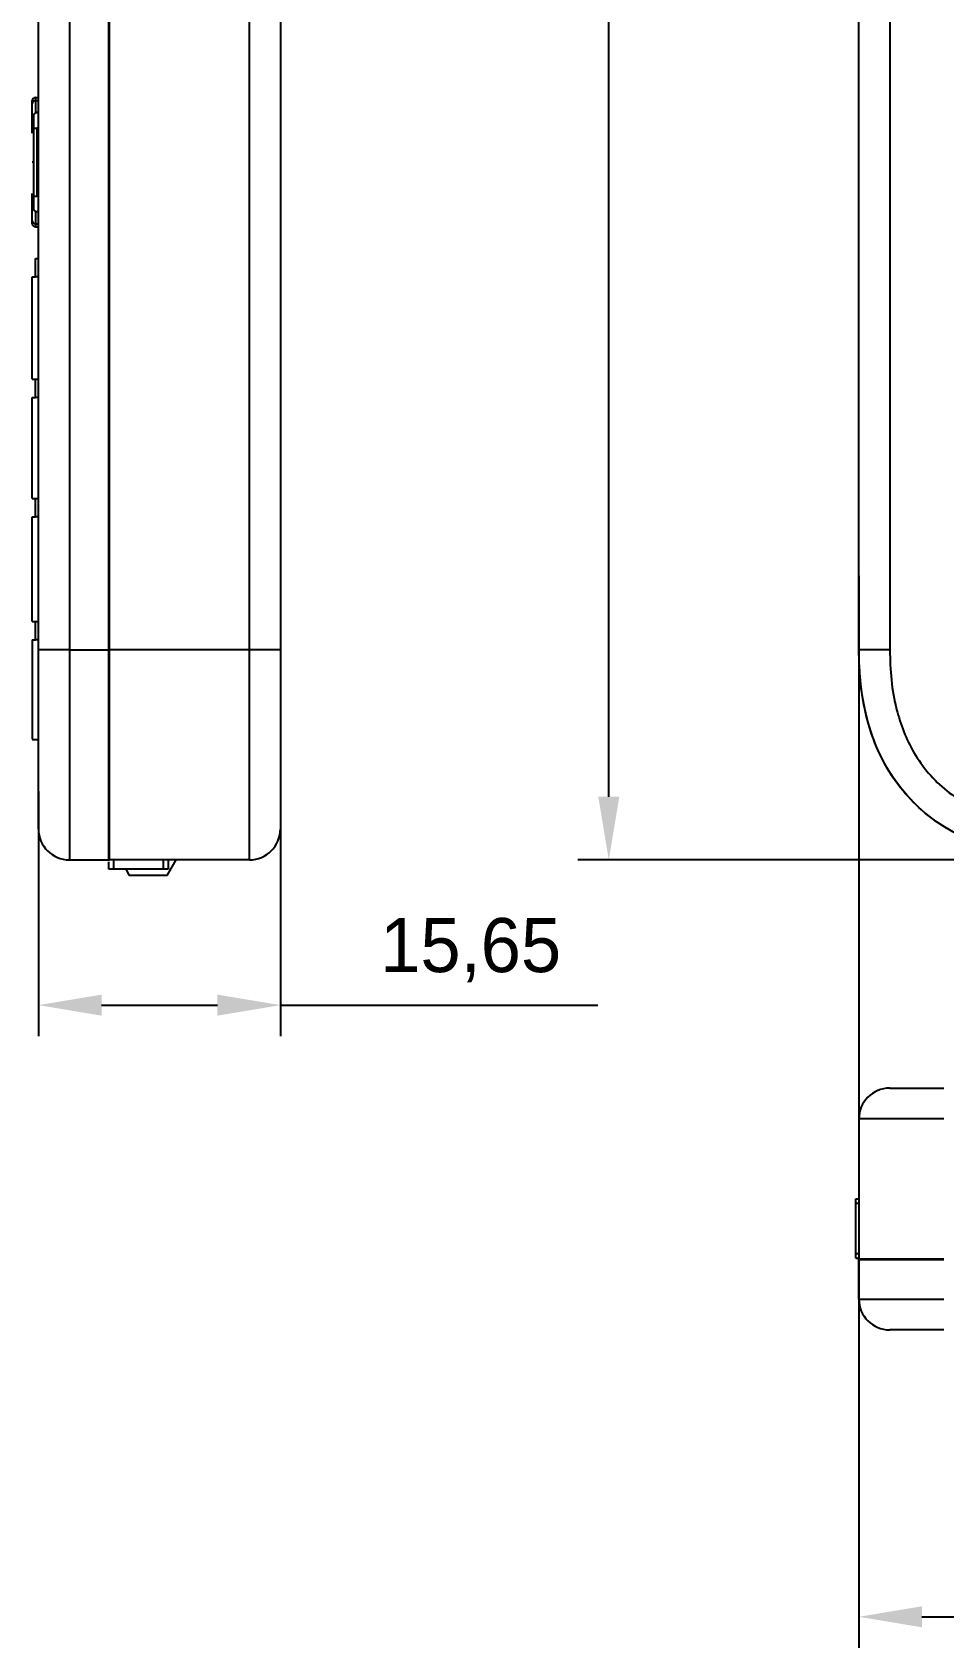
# Model space of a CAD drawing. Header units: millimetres. Extents: x 249 to 419, y 1050 to 1275.
# Drawn here: x 249.1 to 308.1, y 1050.4 to 1154.9 of the extents above; entities that cross this region are included whole.
import ezdxf

# ---------------------------------------------------------------- set-up
doc = ezdxf.new("R2010")
doc.units = ezdxf.units.MM
doc.header["$PDSIZE"] = -1
doc.linetypes.add('CENTERX2', pattern=[20.32, 12.7, -2.54, 2.54, -2.54])
doc.dimstyles.new('ISO-25', dxfattribs={"dimtxt": 2.5, "dimasz": 2.5, "dimexe": 1.25, "dimexo": 0.625, "dimtad": 1, "dimtxsty": 'Standard', "dimcen": 2.5, "dimadec": 0, "dimazin": 0, "dimtfac": 1, "dimtmove": 0, "dimatfit": 3, "dimfxl": 1, "dimarcsym": 0})

# ---------------------------------------------------------------- blocks, each defined once
blk = doc.blocks.new('*D1')
at = {"color": 0, "lineweight": -2}
for p, q in [((249.55, 1105.82), (249.55, 1089.97)), ((265.2, 1105.82), (265.2, 1089.97)), ((253.63, 1091.97), (261.12, 1091.97)), ((265.2, 1091.97), (285.74, 1091.97))]:
    blk.add_line(p, q, dxfattribs=at)
at = {"color": 0}
for points in [[(253.63, 1092.65), (253.63, 1091.29), (249.55, 1091.97)], [(261.12, 1091.29), (261.12, 1092.65), (265.2, 1091.97)]]:
    blk.add_solid(points, dxfattribs=at)
at = {"layer": 'Defpoints', "color": 0}
for p in [(249.55, 1105.82), (265.2, 1105.82), (265.2, 1091.97)]:
    blk.add_point(p, dxfattribs=at)
at = {"color": 0, "insert": (277.51, 1095.53), "char_height": 3.5, "attachment_point": 5}
blk.add_mtext('15,65', dxfattribs=at)
blk = doc.blocks.new('*D2')
at = {"color": 0, "lineweight": -2}
for p, q in [((321.19, 1240.74), (284.45, 1240.74)), ((286.45, 1236.66), (286.45, 1174.62)), ((286.45, 1105.45), (286.45, 1167.49)), ((321.19, 1101.37), (284.45, 1101.37))]:
    blk.add_line(p, q, dxfattribs=at)
at = {"color": 0}
for points in [[(287.13, 1236.66), (285.77, 1236.66), (286.45, 1240.74)], [(285.77, 1105.45), (287.13, 1105.45), (286.45, 1101.37)]]:
    blk.add_solid(points, dxfattribs=at)
at = {"layer": 'Defpoints', "color": 0}
for p in [(321.19, 1240.74), (286.45, 1101.37), (321.19, 1101.37)]:
    blk.add_point(p, dxfattribs=at)
at = {"color": 0, "insert": (286.45, 1171.05), "char_height": 3.5, "attachment_point": 5}
blk.add_mtext('139,37', dxfattribs=at)
blk = doc.blocks.new('*D6')
at = {"color": 0, "lineweight": -2}
for p, q in [((302.63, 1119.76), (302.63, 1050.39)), ((384.6, 1119.76), (384.6, 1050.39)), ((306.71, 1052.39), (380.52, 1052.39))]:
    blk.add_line(p, q, dxfattribs=at)
at = {"color": 0}
for points in [[(306.71, 1053.07), (306.71, 1051.71), (302.63, 1052.39)], [(380.52, 1051.71), (380.52, 1053.07), (384.6, 1052.39)]]:
    blk.add_solid(points, dxfattribs=at)
at = {"layer": 'Defpoints', "color": 0}
for p in [(302.63, 1119.76), (384.6, 1119.76), (384.6, 1052.39)]:
    blk.add_point(p, dxfattribs=at)
at = {"color": 0, "insert": (343.62, 1055.96), "char_height": 3.5, "attachment_point": 5}
blk.add_mtext('81,97', dxfattribs=at)

msp = doc.modelspace()

# ---------------------------------------------------------------- linework, layer by layer
at = {"color": 7, "linetype": 'Continuous', "lineweight": 25}
for p, q in [((249.547, 1114.953), (249.547, 1234.853)), ((251.547, 1234.853), (251.547, 1114.953)), ((254.097, 1114.953), (254.097, 1234.853)), ((254.147, 1114.953), (254.147, 1234.853)), ((263.197, 1114.953), (263.197, 1234.853)), ((265.197, 1234.853), (265.197, 1114.953)), ((304.63, 1234.853), (304.63, 1114.953)), ((302.63, 1114.953), (302.63, 1191.401)), ((249.147, 1150.311), (249.147, 1150.506)), ((249.147, 1148.861), (249.147, 1150.311)), ((249.347, 1150.706), (249.347, 1150.51)), ((249.347, 1150.706), (249.547, 1150.706)), ((249.147, 1148.395), (249.147, 1148.861)), ((249.547, 1149.735), (249.447, 1149.735)), ((249.247, 1148.772), (249.247, 1148.722)), ((249.247, 1144.314), (249.247, 1148.722)), ((249.547, 1148.724), (249.447, 1148.724)), ((249.447, 1148.724), (249.447, 1144.312)), ((249.147, 1144.18), (249.147, 1144.487)), ((249.147, 1142.728), (249.147, 1144.18)), ((249.547, 1144.312), (249.447, 1144.312)), ((249.147, 1142.53), (249.147, 1142.728)), ((249.347, 1142.529), (249.347, 1142.33)), ((249.547, 1143.3), (249.447, 1143.3)), ((249.347, 1142.33), (249.547, 1142.33)), ((249.347, 1139.104), (249.347, 1140.293)), ((249.347, 1140.293), (249.547, 1140.293)), ((249.147, 1132.482), (249.147, 1139.104)), ((249.147, 1139.104), (249.347, 1139.104)), ((249.547, 1139.104), (249.347, 1139.104)), ((249.147, 1132.482), (249.347, 1132.482)), ((249.347, 1131.293), (249.347, 1132.482)), ((249.347, 1132.482), (249.547, 1132.482)), ((249.147, 1124.749), (249.147, 1131.293)), ((249.147, 1131.293), (249.347, 1131.293)), ((249.547, 1131.293), (249.347, 1131.293)), ((249.147, 1124.749), (249.347, 1124.749)), ((249.347, 1123.559), (249.347, 1124.749)), ((249.347, 1124.749), (249.547, 1124.749)), ((249.147, 1116.793), (249.147, 1123.559)), ((249.147, 1123.559), (249.347, 1123.559)), ((249.547, 1123.559), (249.347, 1123.559)), ((249.147, 1116.793), (249.347, 1116.793)), ((249.347, 1115.604), (249.347, 1116.793)), ((249.347, 1116.793), (249.547, 1116.793)), ((249.147, 1115.604), (249.347, 1115.604)), ((249.547, 1115.604), (249.347, 1115.604)), ((251.547, 1114.953), (249.547, 1114.953)), ((251.547, 1114.953), (254.147, 1114.953)), ((263.197, 1114.953), (254.097, 1114.953)), ((265.197, 1114.953), (263.197, 1114.953)), ((304.63, 1114.953), (302.63, 1114.953)), ((249.147, 1109.154), (249.547, 1109.154)), ((249.147, 1109.153), (249.547, 1109.153)), ((254.147, 1107.298), (254.127, 1107.298)), ((254.097, 1102.968), (254.147, 1102.968)), ((254.147, 1102.966), (254.097, 1102.966)), ((251.547, 1101.366), (254.147, 1101.366)), ((263.197, 1101.366), (254.097, 1101.366)), ((254.097, 1100.774), (254.097, 1101.236)), ((254.397, 1100.774), (254.097, 1100.774)), ((257.63, 1100.774), (254.397, 1100.774)), ((255.189, 1100.774), (255.424, 1100.366)), ((257.93, 1100.774), (257.63, 1100.774)), ((257.869, 1100.366), (258.447, 1101.366)), ((257.93, 1101.366), (257.93, 1100.774)), ((256.647, 1100.366), (255.424, 1100.366)), ((257.869, 1100.366), (256.647, 1100.366)), ((302.63, 1084.602), (302.63, 1075.502)), ((302.438, 1079.135), (302.438, 1079.435)), ((302.438, 1079.435), (302.538, 1079.435)), ((302.438, 1075.902), (302.438, 1079.135)), ((302.538, 1079.435), (302.63, 1079.435)), ((302.438, 1075.602), (302.438, 1075.902)), ((302.438, 1075.602), (302.538, 1075.602)), ((302.63, 1075.602), (302.538, 1075.602)), ((302.63, 1072.952), (302.63, 1075.552))]:
    msp.add_line(p, q, dxfattribs=at)
at = {"color": 7, "linetype": 'Continuous'}
msp.add_line((302.63, 1114.953), (302.63, 1191.401), dxfattribs=at)
at = {"color": 8, "linetype": 'Continuous', "lineweight": 25}
for p, q in [((249.347, 1150.51), (249.347, 1149.716)), ((249.347, 1150.51), (249.547, 1150.51)), ((249.347, 1143.314), (249.347, 1142.529)), ((249.347, 1142.529), (249.547, 1142.529)), ((254.397, 1101.366), (254.397, 1100.774)), ((257.63, 1100.774), (257.63, 1101.366)), ((302.63, 1079.135), (302.438, 1079.135)), ((302.438, 1075.902), (302.63, 1075.902))]:
    msp.add_line(p, q, dxfattribs=at)
at = {"color": 7, "linetype": 'CENTERX2'}
msp.add_line((265.197, 1113.566), (265.197, 1108.678), dxfattribs=at)
at = {"color": 7, "linetype": 'Continuous', "flags": 128}
msp.add_lwpolyline([(308.301, 1103.423), (307.83, 1103.723), (307.377, 1104.044), (306.949, 1104.381), (306.538, 1104.738), (306.144, 1105.115), (305.769, 1105.513), (305.406, 1105.94), (305.064, 1106.388), (304.741, 1106.858), (304.44, 1107.35), (304.159, 1107.864), (303.905, 1108.39), (303.673, 1108.938), (303.463, 1109.507), (303.275, 1110.098), (303.107, 1110.723), (302.963, 1111.37), (302.845, 1112.041), (302.752, 1112.734), (302.685, 1113.451), (302.644, 1114.19), (302.63, 1114.953)], dxfattribs=at)
at = {"color": 7, "linetype": 'Continuous', "lineweight": 25}
for centre, radius, start, end in [((249.347, 1150.506), 0.2, 90, 180), ((249.346, 1150.31), 0.199, 89.85379, 179.85304), ((249.346, 1142.729), 0.199, 180.15115, 270.15036), ((249.347, 1142.53), 0.2, 180, 270), ((254.127, 1107.298), 0.02, 270, 0), ((251.547, 1103.366), 2, 180, 270), ((263.197, 1103.366), 2, 270, 0), ((304.63, 1084.602), 2, 90, 180), ((304.63, 1072.952), 2, 180, 270)]:
    msp.add_arc(centre, radius, start, end, dxfattribs=at)
msp.add_ellipse((249.347, 1146.524), major_axis=(0.2, 0), ratio=0.0007165, start_param=2.2404506, end_param=3.1415927, dxfattribs=at)
for points, knots in [([(249.247, 1149.535), (249.247, 1149.544), (249.248, 1149.558), (249.255, 1149.595), (249.274, 1149.643), (249.32, 1149.694), (249.38, 1149.728), (249.424, 1149.733), (249.447, 1149.735)], [0, 0, 0, 0, 0.0853161, 0.1414133, 0.3560631, 0.5707097, 0.7853548, 1, 1, 1, 1]), ([(249.247, 1148.722), (249.247, 1148.77), (249.247, 1148.895), (249.247, 1149.09), (249.247, 1149.291), (249.247, 1149.409), (249.247, 1149.544), (249.247, 1149.539), (249.247, 1149.535)], [0, 0, 0, 0, 0.0828478, 0.2160177, 0.3497501, 0.5085125, 0.6104552, 1, 1, 1, 1]), ([(249.247, 1148.722), (249.247, 1148.722), (249.248, 1148.722), (249.254, 1148.722), (249.274, 1148.723), (249.32, 1148.723), (249.38, 1148.724), (249.424, 1148.724), (249.447, 1148.724)], [0, 0, 0, 0, 0.0631132, 0.1414412, 0.3560895, 0.5707289, 0.7853644, 1, 1, 1, 1]), ([(249.247, 1143.5), (249.247, 1143.497), (249.247, 1143.492), (249.247, 1143.627), (249.247, 1143.744), (249.247, 1143.945), (249.247, 1144.14), (249.247, 1144.265), (249.247, 1144.314)], [0, 0, 0, 0, 0.3895448, 0.4914875, 0.6502499, 0.7839823, 0.9171522, 1, 1, 1, 1]), ([(249.247, 1144.314), (249.247, 1144.313), (249.248, 1144.313), (249.254, 1144.313), (249.274, 1144.312), (249.32, 1144.312), (249.38, 1144.312), (249.424, 1144.312), (249.447, 1144.312)], [0, 0, 0, 0, 0.06311316, 0.14144116, 0.35608946, 0.57072888, 0.78536437, 1, 1, 1, 1]), ([(249.447, 1143.3), (249.424, 1143.303), (249.38, 1143.307), (249.32, 1143.342), (249.274, 1143.392), (249.255, 1143.44), (249.248, 1143.477), (249.247, 1143.492), (249.247, 1143.5)], [0, 0, 0, 0, 0.2146452, 0.4292903, 0.6439369, 0.8585867, 0.9146839, 1, 1, 1, 1]), ([(249.147, 1115.604), (249.147, 1115.013), (249.147, 1113.833), (249.147, 1112.203), (249.147, 1111.115), (249.147, 1110.485), (249.147, 1110.206), (249.147, 1110), (249.147, 1109.704), (249.147, 1109.309), (249.147, 1109.218), (249.147, 1109.174)], [0, 0, 0, 0, 0.0637934, 0.1272097, 0.1880364, 0.2527109, 0.3446623, 0.4343496, 0.519222, 0.769671, 1, 1, 1, 1]), ([(249.547, 1103.366), (249.547, 1103.395), (249.547, 1103.453), (249.547, 1104.032), (249.547, 1105.027), (249.547, 1106.339), (249.547, 1107.565), (249.547, 1108.964), (249.547, 1110.673), (249.547, 1112.687), (249.547, 1114.197), (249.547, 1114.953)], [0, 0, 0, 0, 0.13132057, 0.26238585, 0.42101769, 0.50638626, 0.59172699, 0.67655391, 0.76147647, 0.88062006, 1, 1, 1, 1]), ([(251.547, 1114.953), (251.547, 1114.953), (251.547, 1114.107), (251.547, 1112.396), (251.547, 1110.089), (251.547, 1108.076), (251.547, 1106.399), (251.547, 1104.897), (251.547, 1103.696), (251.547, 1102.782), (251.547, 1102.016), (251.547, 1101.467), (251.547, 1101.4), (251.547, 1101.366)], [0, 0, 0, 0, 0.0000027, 0.1146882, 0.2317909, 0.3180138, 0.406421, 0.494433, 0.5854095, 0.6653623, 0.7469489, 0.8718441, 1, 1, 1, 1]), ([(254.097, 1101.366), (254.097, 1101.41), (254.097, 1101.496), (254.097, 1102.272), (254.097, 1103.567), (254.097, 1105.479), (254.097, 1108.054), (254.097, 1111.304), (254.097, 1113.683), (254.097, 1114.953)], [0, 0, 0, 0, 0.1466341, 0.2836123, 0.4134436, 0.5405833, 0.6778663, 0.8280569, 1, 1, 1, 1]), ([(254.147, 1101.366), (254.147, 1101.41), (254.147, 1101.496), (254.147, 1102.272), (254.147, 1103.567), (254.147, 1105.479), (254.147, 1108.054), (254.147, 1111.304), (254.147, 1113.683), (254.147, 1114.953)], [0, 0, 0, 0, 0.1466341, 0.2836123, 0.4134436, 0.5405833, 0.6778663, 0.8280569, 1, 1, 1, 1]), ([(263.197, 1101.366), (263.197, 1101.366), (263.197, 1101.366), (263.197, 1101.482), (263.197, 1102.007), (263.197, 1102.781), (263.197, 1103.686), (263.197, 1104.893), (263.197, 1106.382), (263.197, 1108.07), (263.197, 1110.071), (263.197, 1112.386), (263.197, 1114.097), (263.197, 1114.953)], [0, 0, 0, 0, 0.0000027, 0.1266401, 0.2530585, 0.3338597, 0.4145996, 0.5040991, 0.5935748, 0.6808471, 0.7682015, 0.8839994, 1, 1, 1, 1]), ([(265.197, 1114.953), (265.197, 1114.197), (265.197, 1112.687), (265.197, 1110.673), (265.197, 1108.964), (265.197, 1107.565), (265.197, 1106.339), (265.197, 1105.027), (265.197, 1104.032), (265.197, 1103.453), (265.197, 1103.395), (265.197, 1103.366)], [0, 0, 0, 0, 0.1193799, 0.2385235, 0.3234461, 0.408273, 0.4936137, 0.5789823, 0.7376141, 0.8686794, 1, 1, 1, 1]), ([(316.618, 1101.366), (316.618, 1101.366), (315.587, 1101.366), (313.49, 1101.508), (310.818, 1102.172), (308.664, 1103.151), (307.032, 1104.238), (305.589, 1105.624), (304.467, 1107.199), (303.648, 1108.886), (303.064, 1110.715), (302.694, 1112.754), (302.652, 1114.216), (302.63, 1114.953)], [0, 0, 0, 0, 0.0000027, 0.139829, 0.2838099, 0.3705887, 0.4595238, 0.5484183, 0.6403758, 0.7202642, 0.801824, 0.9000965, 1, 1, 1, 1]), ([(304.63, 1114.953), (304.649, 1114.304), (304.685, 1113.007), (305.089, 1110.739), (305.885, 1108.66), (307.107, 1106.949), (308.285, 1105.806), (309.651, 1104.903), (311.486, 1104.069), (313.831, 1103.474), (315.688, 1103.402), (316.618, 1103.366)], [0, 0, 0, 0, 0.1025029, 0.2048866, 0.3630945, 0.4492962, 0.5354823, 0.621087, 0.7067881, 0.8531803, 1, 1, 1, 1]), ([(254.144, 1107.288), (254.144, 1107.287), (254.144, 1107.287), (254.144, 1107.287), (254.144, 1107.287)], [0, 0, 0, 0, 0.5599259, 1, 1, 1, 1]), ([(254.132, 1105.367), (254.133, 1105.366), (254.135, 1105.364), (254.136, 1105.362), (254.137, 1105.361)], [0, 0, 0, 0, 0.5601105, 1, 1, 1, 1]), ([(254.132, 1104.096), (254.131, 1104.095), (254.13, 1104.093), (254.128, 1104.092), (254.127, 1104.091)], [0, 0, 0, 0, 0.5600038, 1, 1, 1, 1]), ([(304.63, 1086.602), (304.646, 1086.602), (304.693, 1086.602), (305.185, 1086.602), (306.086, 1086.602), (307.139, 1086.602), (307.832, 1086.602), (308.118, 1086.602)], [0, 0, 0, 0, 0.1170096, 0.345024, 0.6307131, 0.8479784, 1, 1, 1, 1]), ([(308.118, 1084.602), (308.118, 1084.602), (307.583, 1084.602), (306.423, 1084.602), (304.771, 1084.602), (303.442, 1084.602), (302.725, 1084.602), (302.655, 1084.602), (302.63, 1084.602)], [0, 0, 0, 0, 0.0000068, 0.1830906, 0.3953102, 0.6560226, 0.8756911, 1, 1, 1, 1]), ([(302.63, 1075.552), (302.688, 1075.552), (302.804, 1075.552), (303.604, 1075.552), (304.762, 1075.552), (306.279, 1075.552), (307.519, 1075.552), (308.118, 1075.552)], [0, 0, 0, 0, 0.1907859, 0.3838597, 0.5766629, 0.7954706, 1, 1, 1, 1]), ([(302.63, 1075.502), (302.688, 1075.502), (302.804, 1075.502), (303.604, 1075.502), (304.762, 1075.502), (306.279, 1075.502), (307.519, 1075.502), (308.118, 1075.502)], [0, 0, 0, 0, 0.1907859, 0.3838597, 0.5766629, 0.7954706, 1, 1, 1, 1]), ([(302.63, 1072.952), (302.63, 1072.952), (302.63, 1072.952), (302.92, 1072.952), (303.975, 1072.952), (305.349, 1072.952), (306.824, 1072.952), (307.716, 1072.952), (308.118, 1072.952)], [0, 0, 0, 0, 0.0000068, 0.2357655, 0.4464473, 0.695431, 0.8627285, 1, 1, 1, 1]), ([(308.118, 1070.952), (307.911, 1070.952), (307.398, 1070.952), (306.472, 1070.952), (305.555, 1070.952), (304.806, 1070.952), (304.689, 1070.952), (304.63, 1070.952)], [0, 0, 0, 0, 0.1100349, 0.2727498, 0.5427064, 0.7701199, 1, 1, 1, 1])]:
    msp.add_open_spline(points, degree=3, knots=knots, dxfattribs=at)

# ---------------------------------------------------------------- dimensions: what is measured, and where the dimension line sits
for p1, p2, distance, picture, middle in [((321.1893, 1240.7405), (321.1893, 1101.3659), -34.7384, '*D2', (286.4509, 1171.0532)), ((302.6304, 1119.7624), (384.605, 1119.7624), -67.3719, '*D6', (343.6177, 1055.9561)), ((249.547, 1105.824), (265.197, 1105.824), -13.855, '*D1', (277.509, 1095.535))]:
    dim = msp.add_aligned_dim(p1=p1, p2=p2, distance=distance, dimstyle='ISO-25', override={"dimtxt": 3.5, "dimasz": 4.08, "dimexe": 2, "dimexo": 0, "dimgap": 1.524, "dimtih": 1, "dimtoh": 1, "dimzin": 0, "dimadec": 2, "dimtzin": 0})
    dim.commit()
    dim.dimension.update_dxf_attribs({"geometry": picture, "text_midpoint": middle})

doc.saveas('drawing.dxf')
